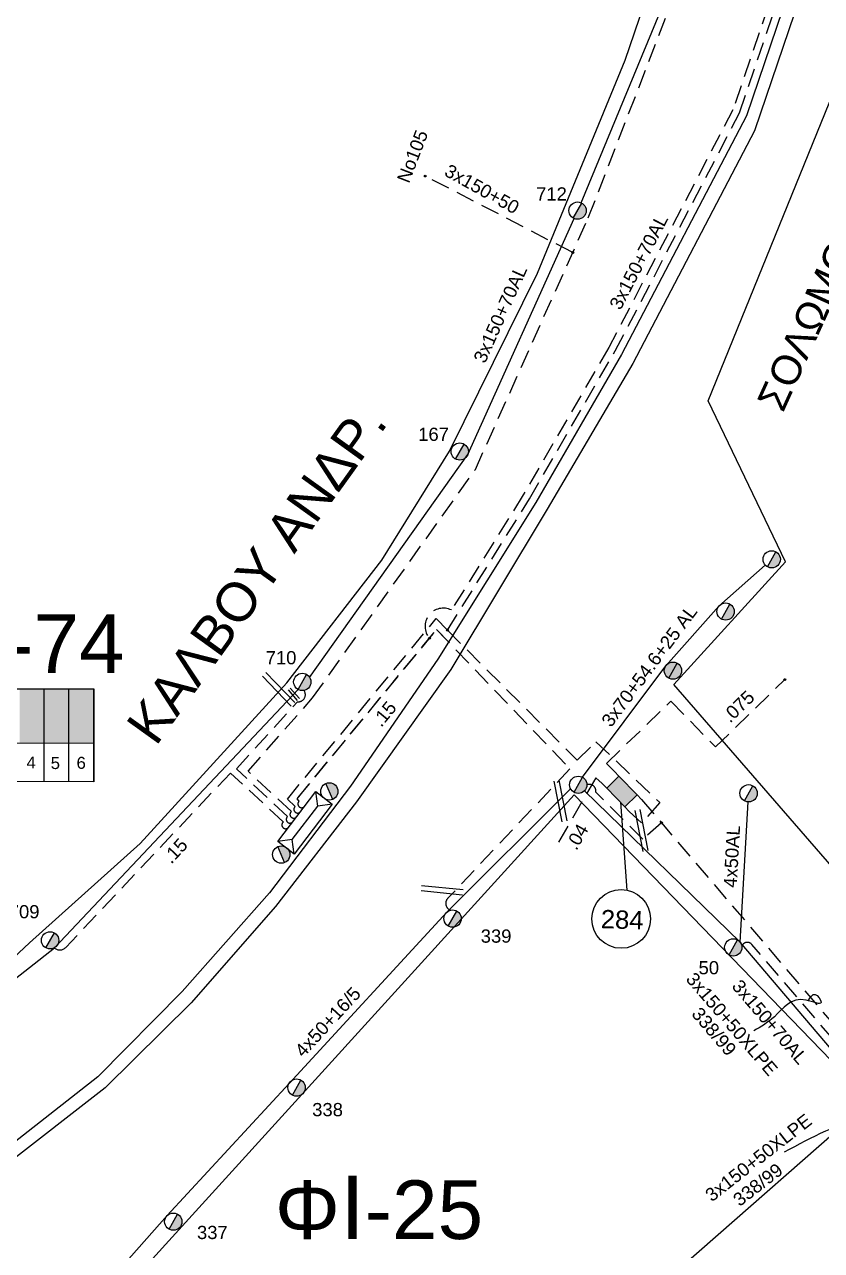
# Model space of a CAD drawing. Header units: millimetres. Extents: x 864 to 3062, y 833 to 2619.
# Drawn here: x 1010.6 to 1119.3, y 1518.2 to 1685.4 of the extents above; entities that cross this region are included whole.
import ezdxf
from ezdxf.enums import TextEntityAlignment as Align

# ---------------------------------------------------------------- set-up
doc = ezdxf.new("R2010")
doc.units = ezdxf.units.MM
doc.linetypes.add('DASHED', pattern=[19.05, 12.7, -6.35])
for name, color, linetype, lineweight in [('.04', 7, 'DASHED', 30), ('.075', 7, 'Continuous', 30), ('.15', 7, 'Continuous', 30), ('3x150+50', 7, 'Continuous', 30), ('3x150+70AL', 7, 'DASHED', 30), ('3x70+54.6+25 AL', 7, 'SYN_LINE', 30), ('4x50+16_5', 7, 'Continuous', 30), ('4x50+16AL', 7, 'Continuous', 30), ('4x50AL', 7, 'Continuous', 30), ('text διευθύνσεων', 250, 'Continuous', 30), ('Υπόβαθρο ΔΕΗ', 7, 'Continuous', 30)]:
    doc.layers.add(name, color=color, linetype=linetype, lineweight=lineweight)
for name, color, linetype in [('Link Box 4 Διευθύνσεων', 7, 'Continuous'), ('Pillar OTE', 7, 'Continuous'), ('TEXT ΚΑΛΩΔΙΩΝ', 7, 'Continuous'), ('Άγνωστα', 7, 'Continuous'), ('Καλώδια ΧΤ   3x150AL+50CU', 7, 'DASHED'), ('Μηχανική τομή', 7, 'Continuous'), ('Στύλος Ξύλινος', 7, 'Continuous'), ('Στύλος Ξύλινος @ 1', 7, 'Continuous'), ('Στύλος ΦΜ', 7, 'Continuous'), ('Στύλος ΦΜ @ 1', 7, 'Continuous'), ('Συνδέσεις', 7, 'Continuous'), ('Τομή', 7, 'Continuous'), ('Υποσταθμός εναέριος 2 στύλων', 7, 'Continuous'), ('Υποσταθμός πόλεως', 7, 'Continuous')]:
    doc.layers.add(name, color=color, linetype=linetype)
doc.styles.add('arial', font='arial.ttf')
doc.styles.get("Standard").update_dxf_attribs({"font": 'arial.ttf'})
doc.linetypes.add('SYN_LINE', pattern='A,0.5,-0.0001,["/\\/\\/\\/",Standard,S=0.1,R=0,X=0,Y=-0.05],-0.25', length=0.7501)

# ---------------------------------------------------------------- blocks, each defined once
blk = doc.blocks.new('ΥΠΑΡΧΩΝ ΤΣΙΜΕΝΤΕΝΙΟΣ ΣΤΥΛΟΣ')
at = {"layer": 'Στύλος ΦΜ'}
blk.add_hatch(color=7, dxfattribs=at).paths.add_polyline_path([(-1.29, -2.28, 0.574793), (2.62, 0, 0.268822), (1.3, 2.27)])
at = {"layer": 'Στύλος ΦΜ', "color": 7}
blk.add_line((-1.29, -2.28), (1.3, 2.27), dxfattribs=at)
blk.add_circle((0, 0), 2.62, dxfattribs=at)
at = {"layer": 'Στύλος ΦΜ', "flags": 4}
for tag, p in [('ΑΡΙΘΜΟΣ', (-4.68, 8.05)), ('ΤΥΠΟΣ', (-4.91, 3.03))]:
    blk.add_attdef(tag, p, '', height=4, dxfattribs=at)
blk = doc.blocks.new('ΥΠΑΡΧΩΝ ΞΥΛΙΝΟΣ ΣΤΥΛΟΣ')
at = {"layer": 'Στύλος Ξύλινος'}
h = blk.add_hatch(color=7, dxfattribs=at)
h.paths.add_polyline_path([(-2.62, 0, 0.270008), (-1.29, -2.28), (1.3, 2.27, 0.576266)])
h.paths.add_polyline_path([(-1.29, -2.28, 0.574793), (2.62, 0, 0.268822), (1.3, 2.27)])
at = {"layer": 'Στύλος Ξύλινος', "color": 7}
blk.add_line((-1.29, -2.28), (1.3, 2.27), dxfattribs=at)
blk.add_circle((0, 0), 2.62, dxfattribs=at)
at = {"layer": 'Στύλος Ξύλινος', "flags": 4}
for tag, p in [('ΑΡΙΘΜΟΣ', (-4.91, 8.6)), ('ΤΥΠΟΣ', (-4.85, 3.39))]:
    blk.add_attdef(tag, p, '', height=4, dxfattribs=at)
blk = doc.blocks.new('ΥΠΟΣΤΑΘΜΟΣ ΕΝΑΕΡΙΟΣ ΕΠΙ 2 ΣΤΥΛΩΝ')
at = {"layer": 'Υποσταθμός εναέριος 2 στύλων', "linetype": 'Continuous'}
for points in [[(-11.97, -2.11, 0.574793), (-8.45, -0.07, 0.268822), (-9.64, 1.98)], [(9.68, -2.15, 0.574793), (13.19, -0.1, 0.268822), (12.01, 1.95)]]:
    blk.add_hatch(color=256, dxfattribs=at).paths.add_polyline_path(points)
for p, q in [((-11.97, -2.11), (-9.64, 1.98)), ((9.68, -2.15), (12.01, 1.95))]:
    blk.add_line(p, q, dxfattribs=at)
for centre in [(-10.81, -0.07), (10.84, -0.1)]:
    blk.add_circle(centre, 2.36, dxfattribs=at)
at = {"layer": 'Υποσταθμός πόλεως', "linetype": 'Continuous', "ltscale": 40}
blk.add_lwpolyline([(-8.57, 2.82), (8.57, 2.82), (8.57, -2.82), (-8.57, -2.82)], close=True, dxfattribs=at)
for points in [[(-5.75, 0), (-8.57, 2.82)], [(-8.57, -2.82), (-5.75, 0)], [(-5.75, 0), (5.75, 0)], [(5.75, 0), (8.57, 2.82)], [(8.57, -2.82), (5.75, 0)]]:
    blk.add_lwpolyline(points, dxfattribs=at)
at = {"layer": 'Υποσταθμός εναέριος 2 στύλων', "ltscale": 40, "flags": 1}
for tag, p in [('ΜΕΤΑΣΧΗΜΑΤΙΣΜΟΣ', (14.09, 2.51)), ('ΙΣΧΥΣ', (14.07, -0.28)), ('ΑΡΙΘΜΟΣ', (14.19, -3))]:
    blk.add_attdef(tag, p, '', height=1.8, dxfattribs=at)
blk = doc.blocks.new('LINK BOX 4 ΑΝΑΧΩΡΗΣΕΩΝ')
at = {"layer": 'Link Box 4 Διευθύνσεων', "ltscale": 40}
blk.add_hatch(color=256, dxfattribs=at).paths.add_polyline_path([(-3.54, 0), (-3.54, -4.67), (3.54, -4.67), (3.54, 0)])
for p, q in [((-3.54, 0), (-5.33, 0)), ((5.33, 0), (3.54, 0)), ((-3.54, -4.67), (-5.33, -4.67)), ((5.33, -4.67), (3.54, -4.67))]:
    blk.add_line(p, q, dxfattribs=at)
blk.add_lwpolyline([(-3.54, -4.67), (-3.54, 0), (3.54, 0), (3.54, -4.67)], close=True, dxfattribs=at)
blk = doc.blocks.new('_ΣΥΝΔΕΣΗ')
at = {"layer": 'Συνδέσεις', "linetype": 'SYN_LINE', "ltscale": 40}
blk.add_hatch(color=256, dxfattribs=at).paths.add_polyline_path([(0.5, -0.01, 1), (-0.5, -0.01, 1)])
at = {"layer": 'Συνδέσεις'}
blk.add_circle((0, -0.01), 0.5, dxfattribs=at)
blk = doc.blocks.new('ΤΟΜΗ')
at = {"layer": 'Τομή', "ltscale": 40}
for p, q in [((-5.68, 0), (17.06, 0)), ((-5.68, -2.77), (17.06, -2.77))]:
    blk.add_line(p, q, dxfattribs=at)
blk = doc.blocks.new('ΜΗΧΑΝΙΚΗ ΤΟΜΗ')
at = {"layer": 'Μηχανική τομή', "ltscale": 40}
for p, q in [((-1.89, 0.78), (5.69, 0.78)), ((-1.89, -0.77), (5.69, -0.77))]:
    blk.add_line(p, q, dxfattribs=at)

msp = doc.modelspace()

# ---------------------------------------------------------------- hatches: boundary and pattern name
at = {"layer": 'Καλώδια ΧΤ   3x150AL+50CU', "linetype": 'DASHED', "lineweight": -3, "ltscale": 0.2}
h = msp.add_hatch(color=1, dxfattribs=at)
h.dxf.hatch_style = 1
h.paths.add_polyline_path([(1013.22, 1594.76), (1009.92, 1594.76), (1009.92, 1587.4), (1013.22, 1587.39)])
h = msp.add_hatch(color=27, dxfattribs=at)
h.dxf.hatch_style = 1
h.paths.add_polyline_path([(1016.61, 1594.76), (1013.22, 1594.76), (1013.22, 1587.39), (1016.6, 1587.39)])
h = msp.add_hatch(color=6, dxfattribs=at)
h.dxf.hatch_style = 1
h.paths.add_polyline_path([(1016.6, 1587.39), (1020, 1587.39), (1020, 1594.76), (1016.61, 1594.76)])

# ---------------------------------------------------------------- linework, layer by layer
at = {"layer": '.04', "color": 173, "linetype": 'DASHED', "lineweight": -3, "ltscale": 0.2}
msp.add_lwpolyline([(1089.36, 1581.87), (1088.5, 1582.65), (1083.15, 1573.36)], dxfattribs=at)
at = {"layer": '.075', "color": 173, "linetype": 'DASHED', "lineweight": -3, "ltscale": 0.2}
msp.add_lwpolyline([(1091.04, 1583.5), (1089.97, 1584.61), (1098.75, 1593.11), (1104.82, 1586.85), (1114.3, 1596.04)], dxfattribs=at)
at = {"layer": '.15', "color": 2, "linetype": 'DASHED', "lineweight": -3, "ltscale": 0.2}
msp.add_lwpolyline([(1048.24, 1578.05, -1.145122), (1047.5, 1578.75), (1046.42, 1579.75), (1066.73, 1604.37), (1068.25, 1602.78)], format="xyb", dxfattribs=at)
at = {"layer": '.15', "color": 151, "linetype": 'DASHED', "lineweight": -3, "ltscale": 0.2}
msp.add_lwpolyline([(1048.79, 1578.78, -1.145122), (1048.05, 1579.48), (1047.74, 1579.77), (1066.79, 1602.87), (1084.98, 1583.87), (1068.29, 1566.18, 0.543805), (1068.68, 1564.59, 0.16894)], format="xyb", dxfattribs=at)
msp.add_lwpolyline([(1047.87, 1579.92), (1066.79, 1602.87), (1068.04, 1601.56)], dxfattribs=at)
at = {"layer": '.15', "color": 2, "linetype": 'DASHED', "lineweight": -3, "ltscale": 0.2}
msp.add_lwpolyline([(1068.25, 1602.78), (1085.98, 1585.05), (1088.51, 1587.57), (1097.22, 1579.27), (1094.74, 1576.48), (1093.07, 1578.05)], dxfattribs=at)
at = {"layer": '.15', "color": 27, "linetype": 'DASHED', "lineweight": -3, "ltscale": 0.2}
msp.add_lwpolyline([(1047.2, 1576.68, -1.145122), (1046.46, 1577.38), (1039.47, 1583.86), (1047.79, 1593, 0.634058), (1048.7, 1594.57, 429.350002)], format="xyb", dxfattribs=at)
at = {"layer": '.15', "color": 6, "linetype": 'DASHED', "lineweight": -3, "ltscale": 0.2}
msp.add_lwpolyline([(1046.61, 1575.91, -1.145122), (1045.87, 1576.62), (1038.66, 1583.3), (1016.19, 1559.51, -0.408083), (1014.64, 1559.45, -2.594234)], format="xyb", dxfattribs=at)
at = {"layer": '3x150+50', "color": 1, "linetype": 'DASHED', "lineweight": -3, "ltscale": 0.2}
msp.add_lwpolyline([(1085.36, 1654.3), (1065.23, 1664.74)], dxfattribs=at)
at = {"layer": '3x150+70AL', "color": 151, "linetype": 'DASHED', "lineweight": -3, "ltscale": 0.2}
msp.add_lwpolyline([(1109.16, 1720.23), (1109.34, 1721.5, -1.090255), (1110.7, 1721.33), (1106.47, 1701.69), (1115.69, 1698.7), (1107.2, 1673.75), (1090.28, 1641.37), (1078.61, 1621.23), (1068.8, 1605.54, 0.812626), (1065.81, 1601.67)], format="xyb", dxfattribs=at)
at = {"layer": '3x150+70AL', "color": 2, "linetype": 'DASHED', "lineweight": -3, "ltscale": 0.2}
msp.add_lwpolyline([(1068.25, 1602.78), (1079.47, 1620.72), (1091.15, 1640.88), (1108.12, 1673.36), (1117.29, 1700.29), (1112.73, 1701.76)], dxfattribs=at)
at = {"layer": '3x150+70AL', "color": 1, "linetype": 'DASHED', "lineweight": -3, "ltscale": 0.2}
for points in [[(1047.71, 1577.35, -1.145122), (1046.97, 1578.05), (1041.06, 1583.54), (1049.86, 1593.54), (1072.07, 1624.7), (1087.48, 1659.03), (1098.62, 1687.8)], [(1134.93, 1548.87, -0.681574), (1133.69, 1548.05), (1125.84, 1541.21), (1109.79, 1559.91, 0.557747), (1108.42, 1559.69, 2.330126)]]:
    msp.add_lwpolyline(points, format="xyb", dxfattribs=at)
at = {"layer": '3x150+70AL', "color": 173, "linetype": 'DASHED', "lineweight": -3, "ltscale": 0.2}
for points in [[(1097.46, 1576.5), (1094.94, 1574.26), (1088.5, 1580.7, 0.575402), (1087.29, 1581.69, 0.30245)], [(1094.75, 1579.67), (1125.49, 1543.66), (1132.27, 1549.46, 0.777801), (1133.44, 1550.5, -7.587071)]]:
    msp.add_lwpolyline(points, format="xyb", dxfattribs=at)
at = {"layer": '3x70+54.6+25 AL', "color": 173, "linetype": 'SYN_LINE', "lineweight": -3, "ltscale": 10}
msp.add_lwpolyline([(1086.7, 1582.71), (1098.04, 1597.9), (1105.29, 1606.06), (1111.62, 1611.67)], dxfattribs=at)
at = {"layer": '4x50+16_5', "color": 30, "linetype": 'Continuous', "lineweight": -3, "ltscale": 0.2}
msp.add_lwpolyline([(1020.96, 1512.71), (1030.04, 1522.94), (1046.65, 1540.96), (1068.17, 1564.31), (1085.06, 1581.16)], dxfattribs=at)
at = {"layer": '4x50+16AL', "color": 27, "linetype": 'Continuous', "lineweight": -3, "ltscale": 0.2}
for points in [[(1086.5, 1661.1), (1099.11, 1691.56)], [(1049.46, 1596.34), (1071.04, 1626.73), (1085.53, 1658.95)]]:
    msp.add_lwpolyline(points, dxfattribs=at)
at = {"layer": '4x50+16AL', "color": 6, "linetype": 'Continuous', "lineweight": -3, "ltscale": 0.2}
msp.add_lwpolyline([(988.6, 1538.98), (1014.64, 1559.45), (1047.88, 1594.7)], dxfattribs=at)
at = {"layer": '4x50+16AL', "color": 1, "linetype": 'Continuous', "lineweight": -3, "ltscale": 0.2}
msp.add_lwpolyline([(1135.69, 1527.89), (1108.21, 1560.2), (1086.96, 1580.87)], dxfattribs=at)
at = {"layer": '4x50AL', "color": 1, "linetype": 'Continuous', "lineweight": -3, "ltscale": 0.2}
msp.add_lwpolyline([(1108.21, 1560.2), (1109.28, 1579.35)], dxfattribs=at)
at = {"layer": 'Pillar OTE', "lineweight": -3, "ltscale": 40}
for points in [[(999.71, 1582.12), (999.71, 1594.76), (1020, 1594.76), (1020, 1582.1), (999.71, 1582.12)], [(1013.22, 1582.11), (1013.22, 1594.76)], [(1016.6, 1582.11), (1016.61, 1594.76)], [(1020, 1582.1), (1020, 1594.76)], [(999.71, 1587.41), (1020, 1587.39)]]:
    msp.add_lwpolyline(points, dxfattribs=at)
at = {"layer": 'Υπόβαθρο ΔΕΗ', "lineweight": -3}
for points in [[(1164.79, 1836.68), (1141.73, 1769.04), (1120.58, 1706.86), (1109.05, 1672.96), (1092.03, 1640.4), (1080.32, 1620.2), (1066.96, 1598.83), (1055.04, 1581.51), (1043.99, 1566.95), (1032.07, 1553.51), (1020.58, 1541.85), (1006.77, 1531.08), (990.21, 1520.18), (970.16, 1508.16), (947.82, 1495.36), (920.29, 1483.02), (901.66, 1477.14)], [(1166.8, 1836.19), (1143.99, 1769.65), (1122.56, 1707.47), (1110.15, 1670.89), (1093.55, 1639.18), (1081.87, 1619.29), (1068.71, 1597.42), (1055.84, 1579.35), (1044.79, 1565.07), (1033.3, 1551.93), (1021.58, 1540.36), (1007.82, 1529.66), (991.15, 1518.69), (971.05, 1506.64), (948.62, 1493.79), (920.92, 1481.37), (902.2, 1475.46)], [(1091.86, 1579.3), (1092.75, 1567.31)]]:
    msp.add_lwpolyline(points, dxfattribs=at)
for points in [[(1105.55, 1728.37), (1075.34, 1786.37), (1062.9, 1782.21), (1025.01, 1728.5), (964.76, 1666.2), (961.54, 1671.38), (937.88, 1658.55), (967.04, 1608.63), (999.7, 1549.37), (1011.25, 1560.11), (1026.35, 1573.68), (1046.35, 1595.59), (1059.31, 1612.34), (1068.55, 1627.19), (1080.57, 1651.48), (1092.53, 1680.54), (1098.33, 1697.64), (1101.89, 1709.05)], [(1121.52, 1677.59), (1172.89, 1577.03), (1140.17, 1548.13), (1099.14, 1595.39), (1114.39, 1612.11), (1103.83, 1634.08)], [(1085.56, 1580.3), (1126, 1538.51), (1049.15, 1471.12), (1023, 1511.51)]]:
    msp.add_lwpolyline(points, close=True, dxfattribs=at)
msp.add_circle((1091.97, 1563.39), 4, dxfattribs=at)
for points in [[(1117.49, 1552.21), (1118.43, 1553.1), (1119.24, 1552.03), (1117.19, 1552.31), (1112.86, 1550.05), (1110.06, 1548.12)], [(1130.02, 1535.74), (1130.42, 1536.58), (1131.32, 1536.19), (1130.4, 1536.14), (1124.97, 1536.16), (1114.19, 1531.56)]]:
    msp.add_spline(points, degree=3, dxfattribs=at)

# ---------------------------------------------------------------- block references
at = {"layer": 'Link Box 4 Διευθύνσεων', "lineweight": -3, "xscale": 0.4999999999999999, "yscale": 0.4999999999999999, "zscale": 0.4999999999999999, "rotation": 134.0871507593418}
msp.add_blockref('LINK BOX 4 ΑΝΑΧΩΡΗΣΕΩΝ', (1091.22, 1579.96), dxfattribs=at)
at = {"layer": 'Μηχανική τομή', "lineweight": -3, "xscale": 0.2499999999999997, "yscale": 0.2499999999999997, "zscale": 0.4999999999999997, "rotation": 311.7808373628912}
msp.add_blockref('ΜΗΧΑΝΙΚΗ ΤΟΜΗ', (1046.97, 1594.4), dxfattribs=at)
at = {"layer": 'Στύλος Ξύλινος @ 1', "lineweight": -3, "ltscale": 40, "xscale": 0.4499999999998181, "yscale": 0.4499999999998181, "zscale": 0.4499999999998181}
msp.add_blockref('ΥΠΑΡΧΩΝ ΞΥΛΙΝΟΣ ΣΤΥΛΟΣ', (1099.03, 1597.26), dxfattribs=at)
at = {"layer": 'Στύλος ΦΜ @ 1', "lineweight": -3, "ltscale": 40}
ref = msp.add_blockref('ΥΠΑΡΧΩΝ ΤΣΙΜΕΝΤΕΝΙΟΣ ΣΤΥΛΟΣ', (1086.01, 1660.02), dxfattribs=dict(at, xscale=0.449999999999818, yscale=0.449999999999818, zscale=0.449999999999818))
ref.add_attrib('ΤΥΠΟΣ', '712', (1080.36, 1661.4), dxfattribs={"layer": 'Στύλος ΦΜ', "height": 1.8, "flags": 4})
ref = msp.add_blockref('ΥΠΑΡΧΩΝ ΤΣΙΜΕΝΤΕΝΙΟΣ ΣΤΥΛΟΣ', (1069.94, 1627.16), dxfattribs=dict(at, xscale=0.4499999999997824, yscale=0.4499999999997824, zscale=0.4499999999997824))
ref.add_attrib('ΤΥΠΟΣ', '167', (1064.27, 1628.61), dxfattribs={"layer": 'Στύλος ΦΜ', "height": 1.8, "rotation": 360, "flags": 4})
for p, xscale, yscale, zscale in [((1112.5, 1612.45), 0.4499999999998181, 0.4499999999998181, 0.4499999999998181), ((1106.21, 1605.33), 0.4499999999998181, 0.4499999999998181, 0.4499999999998181), ((1086.11, 1581.69), 0.449999999999818, 0.449999999999818, 0.449999999999818), ((1109.35, 1580.53), 0.4499999999998181, 0.4499999999998181, 0.4499999999998181)]:
    msp.add_blockref('ΥΠΑΡΧΩΝ ΤΣΙΜΕΝΤΕΝΙΟΣ ΣΤΥΛΟΣ', p, dxfattribs=dict(at, xscale=xscale, yscale=yscale, zscale=zscale))
ref = msp.add_blockref('ΥΠΑΡΧΩΝ ΤΣΙΜΕΝΤΕΝΙΟΣ ΣΤΥΛΟΣ', (1048.46, 1595.72), dxfattribs=dict(at, xscale=0.4499999999998734, yscale=0.4499999999998734, zscale=0.4499999999998734))
ref.add_attrib('ΤΥΠΟΣ', '710', (1043.46, 1598.13), dxfattribs={"layer": 'Στύλος ΦΜ', "height": 1.8, "flags": 4})
ref = msp.add_blockref('ΥΠΑΡΧΩΝ ΤΣΙΜΕΝΤΕΝΙΟΣ ΣΤΥΛΟΣ', (1014.05, 1560.47), dxfattribs=dict(at, xscale=0.4499999999998181, yscale=0.4499999999998181, zscale=0.4499999999998181))
ref.add_attrib('ΑΡΙΘΜΟΣ', '709', (1008.41, 1563.48), dxfattribs={"layer": 'Στύλος ΦΜ', "height": 1.8, "flags": 4})
ref = msp.add_blockref('ΥΠΑΡΧΩΝ ΤΣΙΜΕΝΤΕΝΙΟΣ ΣΤΥΛΟΣ', (1068.96, 1563.44), dxfattribs=dict(at, xscale=0.4499999999998181, yscale=0.4499999999998181, zscale=0.4499999999998181))
ref.add_attrib('ΤΥΠΟΣ', '339', (1072.8, 1560.15), dxfattribs={"layer": 'Στύλος ΦΜ', "height": 1.8, "flags": 4})
ref = msp.add_blockref('ΥΠΑΡΧΩΝ ΤΣΙΜΕΝΤΕΝΙΟΣ ΣΤΥΛΟΣ', (1107.26, 1559.51), dxfattribs=dict(at, xscale=0.4499999999998305, yscale=0.4499999999998305, zscale=0.4499999999998305))
ref.add_attrib('ΤΥΠΟΣ', '50', (1102.52, 1555.84), dxfattribs={"layer": 'Στύλος ΦΜ', "height": 1.8, "flags": 4})
ref = msp.add_blockref('ΥΠΑΡΧΩΝ ΤΣΙΜΕΝΤΕΝΙΟΣ ΣΤΥΛΟΣ', (1047.68, 1540.38), dxfattribs=dict(at, xscale=0.4499999999998778, yscale=0.4499999999998778, zscale=0.4499999999998778))
ref.add_attrib('ΤΥΠΟΣ', '338', (1049.81, 1536.48), dxfattribs={"layer": 'Στύλος ΦΜ', "height": 1.8, "flags": 4})
ref = msp.add_blockref('ΥΠΑΡΧΩΝ ΤΣΙΜΕΝΤΕΝΙΟΣ ΣΤΥΛΟΣ', (1030.86, 1522.09), dxfattribs=dict(at, xscale=0.4499999999997832, yscale=0.4499999999997832, zscale=0.4499999999997832))
ref.add_attrib('ΤΥΠΟΣ', '337', (1034.09, 1519.72), dxfattribs={"layer": 'Στύλος ΦΜ', "height": 1.8, "rotation": 360, "flags": 4})
at = {"layer": 'Συνδέσεις', "lineweight": -3, "xscale": 0.25, "yscale": 0.25, "zscale": 0.25}
for p in [(1065.24, 1664.74), (1085.36, 1654.3), (1068.26, 1602.78), (1065.81, 1601.68), (1114.3, 1596.04), (1097.46, 1576.5)]:
    msp.add_blockref('_ΣΥΝΔΕΣΗ', p, dxfattribs=at)
at = {"layer": 'Τομή', "lineweight": -3}
for p, xscale, yscale, zscale, rotation in [((1044.49, 1595.97), 0.2499999999999997, 0.2499999999999997, 0.2499999999999997, 313.8895096616357), ((1083.72, 1580.94), 0.2499999999999996, 0.2499999999999996, 0.2499999999999996, 281.0084854917887), ((1094.78, 1576.91), 0.2499999999999996, 0.2499999999999996, 0.2499999999999996, 281.0084854917887), ((1066.15, 1567.8), 0.2499999999999996, 0.2499999999999996, 0.2499999999999996, 354.415964675317)]:
    msp.add_blockref('ΤΟΜΗ', p, dxfattribs=dict(at, xscale=xscale, yscale=yscale, zscale=zscale, rotation=rotation))
at = {"layer": 'Υποσταθμός εναέριος 2 στύλων', "lineweight": -3, "xscale": 0.5, "yscale": 0.5, "zscale": 0.5, "rotation": 52.79546217621823}
msp.add_blockref('ΥΠΟΣΤΑΘΜΟΣ ΕΝΑΕΡΙΟΣ ΕΠΙ 2 ΣΤΥΛΩΝ', (1048.83, 1576.5), dxfattribs=at)

# ---------------------------------------------------------------- texts
at = {"lineweight": -3, "ltscale": 30, "char_height": 1.63, "width": 11.2573, "attachment_point": 1}
for s, insert in [('4', (1010.83, 1585.55)), ('6', (1017.66, 1585.5)), ('5', (1014.14, 1585.47))]:
    msp.add_mtext(s, dxfattribs=dict(at, insert=insert))
at = {"layer": 'text διευθύνσεων', "color": 7, "lineweight": -3}
for s, height, rotation, p in [('ΣΟΛΩΜΟY', 4, 65.6319, (1118.08, 1646.12)), ('KAΛΒΟΥ ΑΝΔΡ.', 5.2745, 54.2923, (1042.23, 1610.48))]:
    msp.add_text(s, height=height, rotation=rotation, dxfattribs=at).set_placement(p, align=Align.MIDDLE_CENTER)
at = {"layer": 'TEXT ΚΑΛΩΔΙΩΝ', "linetype": 'Continuous', "lineweight": -3, "ltscale": 0.2}
for s, rotation, p in [('3x150+50', 330.8118, (1072.98, 1662.97)), ('3x150+70AL', 62.41, (1094.35, 1653.05)), ('3x150+70AL', 65.8202, (1075.47, 1645.92)), ('3x70+54.6+25 AL', 53.2367, (1095.8, 1597.91)), ('.075', 44.0872, (1107.94, 1592.38)), ('.15', 50.4834, (1059.64, 1591.37)), ('.04', 60.0833, (1085.94, 1574.6)), ('4x50AL', 86.7963, (1107.06, 1571.91)), ('.15', 46.6377, (1031.12, 1572.69)), ('3x150+50XLPE', 310.6338, (1107.08, 1549.05)), ('4x50+16/5', 47.3507, (1051.93, 1549.34)), ('3x150+70AL', 310.6338, (1112.25, 1549.35)), ('3x150+50XLPE', 38, (1110.69, 1530.83))]:
    msp.add_text(s, height=1.8, rotation=rotation, dxfattribs=at).set_placement(p, align=Align.MIDDLE_CENTER)
at = {"layer": 'Άγνωστα', "lineweight": -3, "ltscale": 40, "char_height": 1.8, "width": 27.758, "attachment_point": 1, "style": 'arial'}
for s, insert, rotation in [('No105', (1061.32, 1664.3), 68.883), ('338/99', (1102.82, 1551.54), 310.6457), ('338/99', (1107.02, 1525.5), 37.7195)]:
    msp.add_mtext(s, dxfattribs=dict(at, insert=insert, rotation=rotation))
at = {"layer": 'Άγνωστα', "lineweight": -3, "insert": (1089.23, 1564.64), "char_height": 2.5, "width": 13.4112, "attachment_point": 1, "rotation": 358.1643}
msp.add_mtext('284', dxfattribs=at)
at = {"layer": 'Υπόβαθρο ΔΕΗ', "lineweight": -3, "char_height": 8, "width": 84.6573, "attachment_point": 1}
for s, insert in [('Φ{\\H1.0833x;I}-74', (995.78, 1605.62)), ('Φ{\\H1.0833x;I}-25', (1044.7, 1528.39))]:
    msp.add_mtext(s, dxfattribs=dict(at, insert=insert))

doc.saveas('drawing.dxf')
